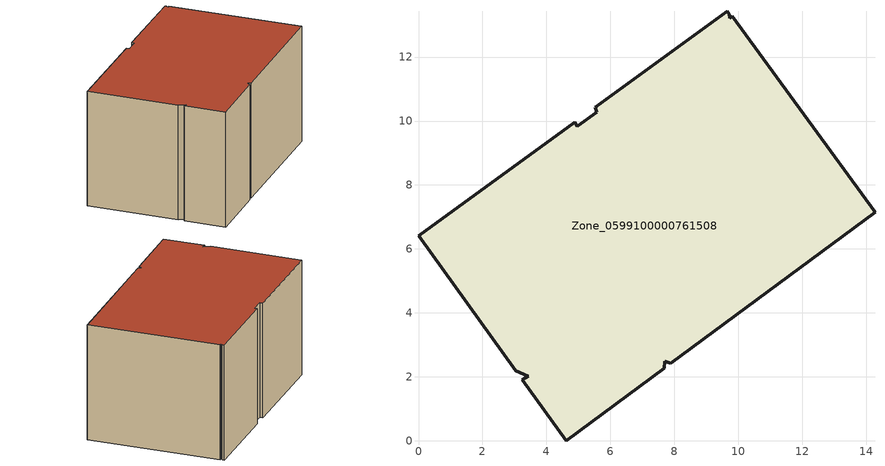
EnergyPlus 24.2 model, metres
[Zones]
Zone_0599100000761508
 floor ground (C_G): 9.72,13.34 9.74,13.21 9.82,13.27 14.28,7.15 7.89,2.42 7.7,2.49 7.68,2.27 4.63,0 3.24,1.92 3.44,2.01 3.04,2.2 0,6.41 4.88,9.96 4.97,9.83 5.58,10.27 5.53,10.43 9.65,13.43 z0
 wall outside (C_F): 9.72,13.34 9.65,13.43 5.53,10.43 5.58,10.27 4.97,9.83 4.88,9.96 0,6.41 3.04,2.2 3.44,2.01 3.24,1.92 4.63,0 7.68,2.27 7.7,2.49 7.89,2.42 14.28,7.15 9.82,13.27 9.74,13.21 9.72,13.34 z0:6.73
 roof outside (C_R): 9.74,13.21 9.72,13.34 9.65,13.43 5.53,10.43 5.58,10.27 4.97,9.83 4.88,9.96 0,6.41 3.04,2.2 3.44,2.01 3.24,1.92 4.63,0 7.68,2.27 7.7,2.49 7.89,2.42 14.28,7.15 9.82,13.27 z6.73
[BUILDING]
Pand.0599100000761508: North Axis=0; Terrain=City; Loads Convergence Tolerance Value=0.04; Temperature Convergence Tolerance Value=0.4; Solar Distribution=FullExterior; Maximum Number of Warmup Days=25; Minimum Number of Warmup Days=1
[Site:Location]
Rotterdam.The.Hague.AP_ZH_NLD Design_Conditions: Latitude=51.96; Longitude=4.45; Time Zone=1; Elevation=-4.5
[SITE:GROUNDTEMPERATURE:BUILDINGSURFACE]
18, 18, 18, 18, 18, 18, 18, 18, 18, 18, 18, 18
[MATERIAL] Thermal Absorptance=0.9; Solar Absorptance=0.7; Visible Absorptance=0.7
Name | Roughness | Thickness | Conductivity | Density | Specific Heat
G.D.2006-2014 | MediumSmooth | 0.15 | 0.06 | 540 | 1210
F.D.2006-2014 | Rough | 0.3 | 0.12 | 1920 | 840
R.D.2006-2014 | MediumRough | 0.2 | 0.08 | 1500 | 1000
[CONSTRUCTION]
C_G: G.D.2006-2014
C_F: F.D.2006-2014
C_R: R.D.2006-2014
[ZONE]
Zone_0599100000761508: Type=1; Multiplier=1; Ceiling Height=Autocalculate; Volume=Autocalculate; Floor Area=autocalculate; Part of Total Floor Area=Yes
[ZONEINFILTRATION:DESIGNFLOWRATE]
Infil_Zone_0599100000761508: Zone or ZoneList or Space or SpaceList=Zone_0599100000761508; Schedule=AlwaysOn; Design Flow Rate Calculation Method=Flow/Area; Flow Rate per Floor Area=0.0021; Constant Term Coefficient=1; Temperature Term Coefficient=0; Velocity Term Coefficient=0; Velocity Squared Term Coefficient=0
[HVACTEMPLATE:ZONE:IDEALLOADSAIRSYSTEM]
Zone_0599100000761508: Maximum Heating Supply Air Temperature=50; Minimum Cooling Supply Air Temperature=13; Maximum Heating Supply Air Humidity Ratio=0.0156; Minimum Cooling Supply Air Humidity Ratio=0.0077; Heating Limit=NoLimit; Cooling Limit=NoLimit; Dehumidification Control Type=ConstantSensibleHeatRatio; Cooling Sensible Heat Ratio=0.7; Dehumidification Setpoint=60; Humidification Control Type=None; Humidification Setpoint=30; Outdoor Air Method=None; Outdoor Air Flow Rate per Person=0.00944; Outdoor Air Flow Rate per Zone Floor Area=0; Outdoor Air Flow Rate per Zone=0; Demand Controlled Ventilation Type=None; Outdoor Air Economizer Type=NoEconomizer; Heat Recovery Type=None; Sensible Heat Recovery Effectiveness=0.7; Latent Heat Recovery Effectiveness=0.65
[ZONECONTROL:THERMOSTAT]
ThermostatControl_Zone_0599100000761508: Zone or ZoneList=Zone_0599100000761508; Control Type Schedule=DualSetpointControlType; Control 1=Thermostat_Zone_0599100000761508; Temperature Difference Between Cutout And Setpoint=0
[THERMOSTATSETPOINT:DUALSETPOINT]
Thermostat_Zone_0599100000761508: Heating Setpoint Temperature Schedule=HeatingSetpoint_Zone_0599100000761508; Cooling Setpoint Temperature Schedule=CoolingSetpoint_Zone_0599100000761508
[SCHEDULE:COMPACT]
HeatingSetpoint_Zone_0599100000761508: Through: 12/31, For: AllDays, Until: 24:00, 21
CoolingSetpoint_Zone_0599100000761508: Through: 12/31, For: AllDays, Until: 24:00, 24
DualSetpointControlType: Through: 12/31, For: AllDays, Until: 24:00, 4
AlwaysOn: Through: 12/31, For: AllDays, Until: 24:00, 1
